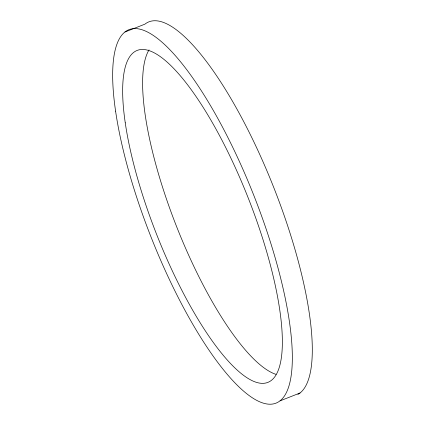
<?xml version="1.0" encoding="UTF-8"?>
<svg xmlns="http://www.w3.org/2000/svg" width="425" height="425" viewBox="0 0 425 425"><rect width="100%" height="100%" fill="white"/><g stroke="black" fill="none" stroke-linecap="round" stroke-linejoin="round"><path stroke-width="0.64" d="M124.977 32.008L144.914 24.151A200.68 55.441 68.5 0 1 269.62 177.262A200.68 55.441 68.5 0 1 297.888 394.405M280.086 400.849L300.023 392.992M276.006 374.372A178.383 49.284 68.5 0 1 176.04 225.17A178.383 49.284 68.5 0 1 149.021 49.89M125.248 122.82A178.383 49.284 68.5 0 0 258.671 382.936A178.383 49.284 68.5 0 0 223.678 143.528A178.383 49.284 68.5 0 0 125.248 122.82M115.584 111.122A200.68 55.441 68.5 0 0 265.689 403.75A200.68 55.441 68.5 0 0 226.318 134.417A200.68 55.441 68.5 0 0 115.584 111.122"/></g></svg>
